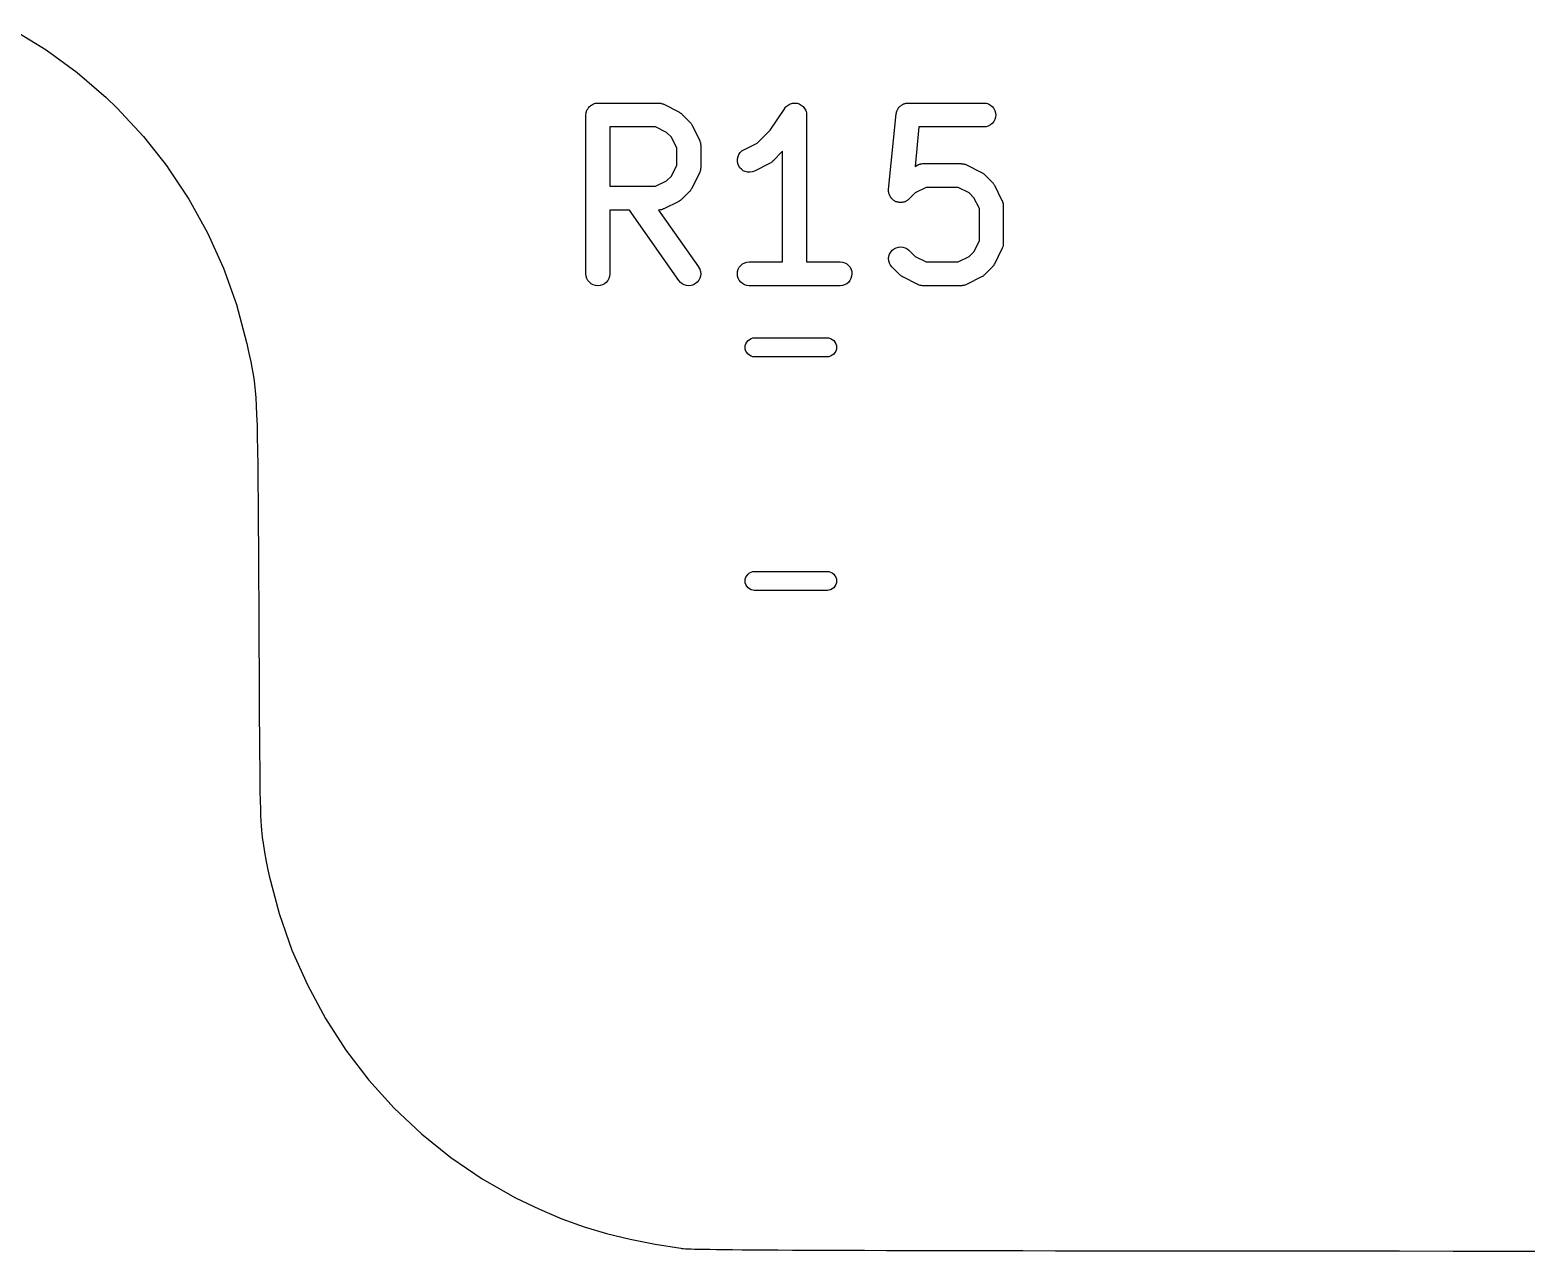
# Model space of a CAD drawing. Extents: x 48 to 140.1, y -130.7 to -65.9.
# Drawn here: x 95.91 to 105.33, y -124.98 to -117.29 of the extents above; entities that cross this region are included whole.
import ezdxf

# ---------------------------------------------------------------- set-up
doc = ezdxf.new("R2010")
doc.units = 0
doc.layers.add('BLACK', color=7, linetype='CONTINUOUS')

msp = doc.modelspace()

# ---------------------------------------------------------------- linework, layer by layer
at = {"layer": 'BLACK', "linetype": 'CONTINUOUS'}
for p, q in [((95.8065, -117.291), (96.0123, -117.417)), ((96.0123, -117.417), (96.0124, -117.417)), ((96.0124, -117.417), (96.0125, -117.417)), ((96.0125, -117.417), (96.0126, -117.417)), ((96.0126, -117.417), (96.2078, -117.559)), ((96.2078, -117.559), (96.2079, -117.559)), ((96.2079, -117.559), (96.208, -117.559)), ((96.208, -117.559), (96.2081, -117.559)), ((96.2081, -117.559), (96.3916, -117.717)), ((96.3916, -117.717), (96.3916, -117.717)), ((96.3916, -117.717), (96.3917, -117.717)), ((96.3917, -117.717), (96.3918, -117.718)), ((96.3918, -117.718), (96.4572, -117.781)), ((96.4572, -117.781), (96.4573, -117.781)), ((96.4573, -117.781), (96.4573, -117.781)), ((96.4573, -117.781), (96.4574, -117.781)), ((96.4574, -117.781), (96.6254, -117.961)), ((99.4197, -117.791), (99.423, -117.784)), ((99.423, -117.784), (99.4232, -117.784)), ((99.4232, -117.784), (99.4233, -117.784)), ((99.4233, -117.784), (99.4279, -117.779)), ((99.4279, -117.779), (99.4324, -117.773)), ((99.4324, -117.773), (99.4326, -117.773)), ((99.4326, -117.773), (99.4327, -117.773)), ((99.4327, -117.773), (99.4382, -117.768)), ((99.4382, -117.768), (99.4437, -117.764)), ((99.4437, -117.764), (99.4439, -117.764)), ((99.4439, -117.764), (99.4441, -117.764)), ((99.4441, -117.764), (99.4504, -117.76)), ((99.4504, -117.76), (99.4566, -117.757)), ((99.4566, -117.757), (99.4569, -117.757)), ((99.4569, -117.757), (99.4571, -117.757)), ((99.4571, -117.757), (99.4639, -117.755)), ((99.4639, -117.755), (99.4706, -117.753)), ((99.4706, -117.753), (99.4709, -117.753)), ((99.4709, -117.753), (99.4712, -117.753)), ((99.4712, -117.753), (99.4782, -117.752)), ((99.4782, -117.752), (99.4852, -117.751)), ((99.4852, -117.751), (99.8662, -117.751)), ((99.8662, -117.751), (99.8672, -117.751)), ((99.8672, -117.751), (99.8694, -117.752)), ((99.8694, -117.752), (99.8716, -117.752)), ((99.8716, -117.752), (99.8767, -117.752)), ((99.8767, -117.752), (99.8818, -117.753)), ((99.8818, -117.753), (99.8839, -117.754)), ((99.8839, -117.754), (99.886, -117.754)), ((99.886, -117.754), (99.8908, -117.756)), ((99.8908, -117.756), (99.8957, -117.757)), ((99.8957, -117.757), (99.8976, -117.759)), ((99.8976, -117.759), (99.8997, -117.759)), ((99.8997, -117.759), (99.9949, -117.807)), ((100.57, -117.921), (100.661, -117.785)), ((100.661, -117.784), (100.666, -117.778)), ((100.661, -117.785), (100.661, -117.784)), ((100.661, -117.784), (100.661, -117.784)), ((100.661, -117.784), (100.661, -117.784)), ((100.661, -117.784), (100.661, -117.784)), ((100.666, -117.778), (100.671, -117.773)), ((100.671, -117.773), (100.677, -117.768)), ((100.671, -117.773), (100.671, -117.773)), ((100.671, -117.773), (100.671, -117.773)), ((100.677, -117.768), (100.682, -117.764)), ((100.682, -117.764), (100.689, -117.76)), ((100.682, -117.764), (100.682, -117.764)), ((100.682, -117.764), (100.682, -117.764)), ((100.689, -117.76), (100.695, -117.757)), ((100.695, -117.757), (100.703, -117.755)), ((100.695, -117.757), (100.695, -117.757)), ((100.695, -117.757), (100.695, -117.757)), ((100.703, -117.755), (100.709, -117.753)), ((100.709, -117.753), (100.717, -117.752)), ((100.709, -117.753), (100.709, -117.753)), ((100.709, -117.753), (100.709, -117.753)), ((100.717, -117.752), (100.724, -117.751)), ((100.724, -117.751), (100.724, -117.751)), ((100.724, -117.751), (100.731, -117.752)), ((100.724, -117.751), (100.724, -117.751)), ((100.731, -117.752), (100.738, -117.753)), ((100.738, -117.753), (100.738, -117.753)), ((100.738, -117.753), (100.739, -117.753)), ((100.739, -117.753), (100.746, -117.755)), ((100.746, -117.755), (100.752, -117.757)), ((100.752, -117.757), (100.752, -117.757)), ((100.752, -117.757), (100.752, -117.757)), ((100.752, -117.757), (100.759, -117.761)), ((100.759, -117.761), (100.765, -117.764)), ((100.765, -117.764), (100.765, -117.764)), ((100.765, -117.764), (100.765, -117.764)), ((100.765, -117.764), (100.771, -117.769)), ((100.771, -117.769), (100.777, -117.774)), ((100.777, -117.774), (100.777, -117.774)), ((100.777, -117.774), (100.777, -117.774)), ((100.777, -117.774), (100.781, -117.779)), ((100.781, -117.779), (100.786, -117.785)), ((100.786, -117.785), (100.786, -117.785)), ((100.786, -117.785), (100.786, -117.785)), ((100.786, -117.785), (100.789, -117.792)), ((101.372, -117.79), (101.374, -117.787)), ((101.374, -117.787), (101.375, -117.784)), ((101.375, -117.784), (101.378, -117.781)), ((101.378, -117.781), (101.38, -117.778)), ((101.38, -117.778), (101.383, -117.776)), ((101.383, -117.776), (101.385, -117.773)), ((101.385, -117.773), (101.388, -117.771)), ((101.388, -117.771), (101.391, -117.768)), ((101.391, -117.768), (101.394, -117.766)), ((101.394, -117.766), (101.396, -117.764)), ((101.396, -117.764), (101.4, -117.762)), ((101.4, -117.762), (101.403, -117.76)), ((101.403, -117.76), (101.406, -117.759)), ((101.406, -117.759), (101.409, -117.757)), ((101.409, -117.757), (101.413, -117.756)), ((101.413, -117.756), (101.417, -117.754)), ((101.417, -117.754), (101.42, -117.754)), ((101.42, -117.754), (101.423, -117.753)), ((101.423, -117.753), (101.427, -117.752)), ((101.427, -117.752), (101.431, -117.752)), ((101.431, -117.752), (101.434, -117.752)), ((101.434, -117.752), (101.438, -117.751)), ((101.438, -117.751), (101.914, -117.751)), ((101.914, -117.751), (101.915, -117.751)), ((101.915, -117.751), (101.929, -117.753)), ((101.929, -117.753), (101.943, -117.757)), ((101.943, -117.757), (101.956, -117.764)), ((101.956, -117.764), (101.967, -117.774)), ((101.967, -117.774), (101.977, -117.785)), ((101.977, -117.785), (101.983, -117.798)), ((99.4102, -117.825), (99.411, -117.818)), ((99.4102, -117.826), (99.4102, -117.825)), ((99.4102, -118.826), (99.4102, -117.826)), ((99.4102, -117.826), (99.4102, -117.826)), ((99.4102, -117.826), (99.4102, -117.826)), ((99.4102, -117.826), (99.4102, -117.826)), ((99.411, -117.818), (99.4117, -117.811)), ((99.4117, -117.811), (99.4118, -117.811)), ((99.4118, -117.811), (99.4119, -117.811)), ((99.4119, -117.811), (99.414, -117.804)), ((99.414, -117.804), (99.4161, -117.797)), ((99.4161, -117.797), (99.4162, -117.797)), ((99.4162, -117.797), (99.4163, -117.797)), ((99.4163, -117.797), (99.4197, -117.791)), ((99.9949, -117.807), (99.9959, -117.807)), ((99.9959, -117.807), (99.9994, -117.81)), ((99.9994, -117.81), (100.003, -117.812)), ((100.003, -117.812), (100.006, -117.814)), ((100.006, -117.814), (100.008, -117.815)), ((100.008, -117.815), (100.011, -117.818)), ((100.011, -117.818), (100.014, -117.821)), ((100.014, -117.821), (100.062, -117.869)), ((100.062, -117.869), (100.063, -117.869)), ((100.063, -117.869), (100.065, -117.873)), ((100.065, -117.873), (100.068, -117.876)), ((100.068, -117.876), (100.07, -117.878)), ((100.07, -117.878), (100.072, -117.881)), ((100.072, -117.881), (100.074, -117.885)), ((100.789, -117.792), (100.793, -117.798)), ((100.793, -117.798), (100.793, -117.798)), ((100.793, -117.798), (100.793, -117.798)), ((100.793, -117.798), (100.795, -117.805)), ((100.795, -117.805), (100.797, -117.812)), ((100.797, -117.812), (100.797, -117.812)), ((100.797, -117.812), (100.797, -117.812)), ((100.797, -117.812), (100.798, -117.819)), ((100.798, -117.819), (100.798, -117.826)), ((100.798, -117.826), (100.798, -118.751)), ((101.315, -118.295), (101.363, -117.819)), ((101.363, -117.818), (101.364, -117.815)), ((101.363, -117.819), (101.363, -117.818)), ((101.364, -117.811), (101.365, -117.807)), ((101.364, -117.815), (101.364, -117.811)), ((101.365, -117.807), (101.366, -117.804)), ((101.366, -117.804), (101.367, -117.801)), ((101.367, -117.801), (101.368, -117.797)), ((101.368, -117.797), (101.37, -117.794)), ((101.37, -117.794), (101.372, -117.79)), ((101.967, -117.88), (101.955, -117.889)), ((101.976, -117.868), (101.967, -117.88)), ((101.983, -117.855), (101.976, -117.868)), ((101.983, -117.798), (101.987, -117.812)), ((101.987, -117.841), (101.983, -117.855)), ((101.987, -117.812), (101.989, -117.827)), ((101.989, -117.827), (101.987, -117.841)), ((96.6254, -117.961), (96.6255, -117.962)), ((96.6255, -117.962), (96.6255, -117.962)), ((96.6255, -117.962), (96.6257, -117.962)), ((96.6257, -117.962), (96.777, -118.153)), ((99.5602, -117.901), (99.5602, -118.275)), ((99.8485, -117.901), (99.5602, -117.901)), ((99.917, -117.936), (99.8485, -117.901)), ((99.9474, -117.966), (99.917, -117.936)), ((99.9816, -118.035), (99.9474, -117.966)), ((100.074, -117.885), (100.076, -117.888)), ((100.076, -117.888), (100.124, -117.983)), ((100.488, -118.003), (100.57, -117.921)), ((101.505, -117.901), (101.481, -118.15)), ((101.914, -117.901), (101.505, -117.901)), ((101.928, -117.9), (101.914, -117.901)), ((101.942, -117.896), (101.928, -117.9)), ((101.955, -117.889), (101.942, -117.896)), ((99.9816, -118.142), (99.9816, -118.035)), ((100.124, -117.983), (100.124, -117.984)), ((100.124, -117.984), (100.125, -117.986)), ((100.125, -117.986), (100.126, -117.988)), ((100.126, -117.988), (100.127, -117.993)), ((100.127, -117.993), (100.129, -117.998)), ((100.129, -117.998), (100.13, -118)), ((100.13, -118), (100.13, -118.002)), ((100.13, -118.002), (100.131, -118.007)), ((100.131, -118.007), (100.132, -118.012)), ((100.132, -118.012), (100.131, -118.015)), ((100.131, -118.015), (100.132, -118.017)), ((100.132, -118.017), (100.132, -118.16)), ((100.373, -118.075), (100.381, -118.063)), ((100.381, -118.063), (100.392, -118.053)), ((100.392, -118.053), (100.404, -118.045)), ((100.404, -118.045), (100.488, -118.003)), ((100.648, -118.055), (100.586, -118.118)), ((100.648, -118.751), (100.648, -118.055)), ((96.777, -118.153), (96.7771, -118.153)), ((96.7771, -118.153), (96.7772, -118.154)), ((96.7772, -118.154), (96.7773, -118.154)), ((96.7773, -118.154), (96.9117, -118.356)), ((99.9474, -118.211), (99.9816, -118.142)), ((100.132, -118.161), (100.131, -118.163)), ((100.131, -118.163), (100.131, -118.165)), ((100.131, -118.165), (100.131, -118.17)), ((100.132, -118.16), (100.132, -118.161)), ((100.363, -118.102), (100.367, -118.088)), ((100.363, -118.117), (100.363, -118.102)), ((100.365, -118.131), (100.363, -118.117)), ((100.37, -118.145), (100.365, -118.131)), ((100.367, -118.088), (100.373, -118.075)), ((100.378, -118.158), (100.37, -118.145)), ((100.388, -118.168), (100.378, -118.158)), ((100.566, -118.132), (100.471, -118.179)), ((100.57, -118.129), (100.566, -118.132)), ((100.574, -118.127), (100.57, -118.129)), ((100.576, -118.125), (100.574, -118.127)), ((100.579, -118.124), (100.576, -118.125)), ((100.582, -118.121), (100.579, -118.124)), ((100.585, -118.118), (100.582, -118.121)), ((100.586, -118.118), (100.585, -118.118)), ((101.481, -118.15), (101.499, -118.14)), ((101.499, -118.14), (101.5, -118.14)), ((101.5, -118.14), (101.502, -118.139)), ((101.502, -118.139), (101.504, -118.138)), ((101.504, -118.138), (101.509, -118.137)), ((101.509, -118.137), (101.514, -118.135)), ((101.514, -118.135), (101.516, -118.134)), ((101.516, -118.134), (101.518, -118.134)), ((101.518, -118.134), (101.523, -118.133)), ((101.523, -118.133), (101.528, -118.132)), ((101.528, -118.132), (101.531, -118.133)), ((101.531, -118.133), (101.533, -118.132)), ((101.533, -118.132), (101.771, -118.132)), ((101.771, -118.132), (101.772, -118.132)), ((101.772, -118.132), (101.774, -118.133)), ((101.774, -118.133), (101.776, -118.133)), ((101.776, -118.133), (101.781, -118.133)), ((101.781, -118.133), (101.787, -118.134)), ((101.787, -118.134), (101.789, -118.135)), ((101.789, -118.135), (101.791, -118.135)), ((101.791, -118.135), (101.796, -118.137)), ((101.796, -118.137), (101.8, -118.138)), ((101.8, -118.138), (101.802, -118.139)), ((101.802, -118.139), (101.804, -118.14)), ((101.804, -118.14), (101.9, -118.188)), ((99.8485, -118.275), (99.917, -118.241)), ((99.917, -118.241), (99.9474, -118.211)), ((100.124, -118.193), (100.076, -118.288)), ((100.125, -118.191), (100.124, -118.193)), ((100.126, -118.189), (100.125, -118.191)), ((100.127, -118.184), (100.126, -118.189)), ((100.129, -118.18), (100.127, -118.184)), ((100.13, -118.175), (100.129, -118.177)), ((100.129, -118.177), (100.129, -118.18)), ((100.131, -118.17), (100.13, -118.175)), ((100.4, -118.177), (100.388, -118.168)), ((100.413, -118.183), (100.4, -118.177)), ((100.427, -118.186), (100.413, -118.183)), ((100.442, -118.187), (100.427, -118.186)), ((100.456, -118.185), (100.442, -118.187)), ((100.47, -118.18), (100.456, -118.185)), ((100.471, -118.179), (100.47, -118.18)), ((101.9, -118.188), (101.901, -118.188)), ((101.901, -118.188), (101.904, -118.191)), ((101.904, -118.191), (101.908, -118.193)), ((101.908, -118.193), (101.91, -118.195)), ((101.91, -118.195), (101.913, -118.196)), ((101.913, -118.196), (101.916, -118.199)), ((101.916, -118.199), (101.919, -118.202)), ((101.919, -118.202), (101.967, -118.25)), ((101.967, -118.25), (101.968, -118.25)), ((101.968, -118.25), (101.97, -118.254)), ((101.97, -118.254), (101.973, -118.257)), ((101.973, -118.257), (101.975, -118.259)), ((101.975, -118.259), (101.977, -118.262)), ((99.5602, -118.275), (99.8485, -118.275)), ((100.062, -118.308), (100.014, -118.356)), ((100.065, -118.305), (100.062, -118.308)), ((100.068, -118.302), (100.065, -118.305)), ((100.069, -118.299), (100.068, -118.302)), ((100.071, -118.297), (100.069, -118.299)), ((100.073, -118.293), (100.071, -118.297)), ((100.076, -118.289), (100.073, -118.293)), ((100.076, -118.288), (100.076, -118.289)), ((101.315, -118.299), (101.315, -118.295)), ((101.315, -118.302), (101.315, -118.299)), ((101.315, -118.306), (101.315, -118.302)), ((101.315, -118.31), (101.315, -118.306)), ((101.316, -118.313), (101.315, -118.31)), ((101.316, -118.317), (101.316, -118.313)), ((101.317, -118.32), (101.316, -118.317)), ((101.318, -118.324), (101.317, -118.32)), ((101.32, -118.327), (101.318, -118.324)), ((101.321, -118.331), (101.32, -118.327)), ((101.322, -118.334), (101.321, -118.331)), ((101.324, -118.338), (101.322, -118.334)), ((101.326, -118.341), (101.324, -118.338)), ((101.327, -118.344), (101.326, -118.341)), ((101.33, -118.347), (101.327, -118.344)), ((101.332, -118.35), (101.33, -118.347)), ((101.334, -118.352), (101.332, -118.35)), ((101.337, -118.355), (101.334, -118.352)), ((101.482, -118.317), (101.443, -118.356)), ((101.551, -118.282), (101.482, -118.317)), ((101.753, -118.282), (101.551, -118.282)), ((101.822, -118.317), (101.753, -118.282)), ((101.852, -118.347), (101.822, -118.317)), ((101.886, -118.416), (101.852, -118.347)), ((101.977, -118.262), (101.979, -118.265)), ((101.979, -118.265), (101.981, -118.269)), ((101.981, -118.269), (102.028, -118.364)), ((96.9117, -118.356), (96.9117, -118.356)), ((96.9117, -118.356), (96.9118, -118.356)), ((96.9118, -118.356), (96.9119, -118.356)), ((96.9119, -118.356), (97.029, -118.568)), ((99.6843, -118.425), (99.5602, -118.425)), ((99.5602, -118.425), (99.5602, -118.826)), ((99.9952, -118.869), (99.6843, -118.425)), ((99.8684, -118.425), (99.8673, -118.425)), ((99.8673, -118.425), (100.118, -118.783)), ((99.8706, -118.425), (99.8684, -118.425)), ((99.8756, -118.424), (99.8706, -118.425)), ((99.8807, -118.424), (99.8756, -118.424)), ((99.8829, -118.423), (99.8807, -118.424)), ((99.885, -118.423), (99.8829, -118.423)), ((99.8898, -118.421), (99.885, -118.423)), ((99.8947, -118.42), (99.8898, -118.421)), ((99.8967, -118.418), (99.8947, -118.42)), ((99.8988, -118.418), (99.8967, -118.418)), ((99.8997, -118.417), (99.8988, -118.418)), ((99.9949, -118.37), (99.8997, -118.417)), ((99.9985, -118.367), (99.9949, -118.37)), ((100.002, -118.365), (99.9985, -118.367)), ((100.005, -118.364), (100.002, -118.365)), ((100.007, -118.362), (100.005, -118.364)), ((100.01, -118.359), (100.007, -118.362)), ((100.014, -118.356), (100.01, -118.359)), ((100.014, -118.356), (100.014, -118.356)), ((101.339, -118.358), (101.337, -118.355)), ((101.342, -118.36), (101.339, -118.358)), ((101.345, -118.362), (101.342, -118.36)), ((101.348, -118.365), (101.345, -118.362)), ((101.351, -118.366), (101.348, -118.365)), ((101.354, -118.368), (101.351, -118.366)), ((101.358, -118.37), (101.354, -118.368)), ((101.361, -118.372), (101.358, -118.37)), ((101.364, -118.373), (101.361, -118.372)), ((101.368, -118.374), (101.364, -118.373)), ((101.371, -118.375), (101.368, -118.374)), ((101.375, -118.376), (101.371, -118.375)), ((101.378, -118.376), (101.375, -118.376)), ((101.382, -118.377), (101.378, -118.376)), ((101.386, -118.377), (101.382, -118.377)), ((101.389, -118.378), (101.386, -118.377)), ((101.393, -118.377), (101.389, -118.378)), ((101.397, -118.377), (101.393, -118.377)), ((101.4, -118.377), (101.397, -118.377)), ((101.404, -118.376), (101.4, -118.377)), ((101.407, -118.375), (101.404, -118.376)), ((101.411, -118.375), (101.407, -118.375)), ((101.414, -118.373), (101.411, -118.375)), ((101.418, -118.372), (101.414, -118.373)), ((101.421, -118.37), (101.418, -118.372)), ((101.425, -118.369), (101.421, -118.37)), ((101.428, -118.367), (101.425, -118.369)), ((101.431, -118.365), (101.428, -118.367)), ((101.434, -118.363), (101.431, -118.365)), ((101.437, -118.361), (101.434, -118.363)), ((101.439, -118.359), (101.437, -118.361)), ((101.442, -118.356), (101.439, -118.359)), ((101.443, -118.356), (101.442, -118.356)), ((101.886, -118.618), (101.886, -118.416)), ((102.028, -118.364), (102.029, -118.365)), ((102.029, -118.365), (102.03, -118.367)), ((102.03, -118.367), (102.031, -118.369)), ((102.031, -118.369), (102.032, -118.374)), ((102.032, -118.374), (102.034, -118.379)), ((102.034, -118.379), (102.034, -118.381)), ((102.034, -118.381), (102.035, -118.383)), ((102.035, -118.383), (102.035, -118.388)), ((102.035, -118.388), (102.036, -118.393)), ((102.036, -118.393), (102.036, -118.396)), ((102.036, -118.396), (102.036, -118.398)), ((102.036, -118.398), (102.036, -118.636)), ((97.029, -118.568), (97.0291, -118.568)), ((97.0291, -118.568), (97.0291, -118.568)), ((97.0291, -118.568), (97.0292, -118.568)), ((97.0292, -118.568), (97.1288, -118.79)), ((101.852, -118.687), (101.886, -118.618)), ((102.036, -118.636), (102.036, -118.637)), ((102.036, -118.637), (102.036, -118.639)), ((101.315, -118.73), (101.317, -118.716)), ((101.316, -118.745), (101.315, -118.73)), ((101.317, -118.716), (101.321, -118.702)), ((101.321, -118.702), (101.328, -118.689)), ((101.328, -118.689), (101.337, -118.678)), ((101.337, -118.678), (101.349, -118.669)), ((101.349, -118.669), (101.362, -118.662)), ((101.362, -118.662), (101.376, -118.658)), ((101.376, -118.658), (101.39, -118.656)), ((101.39, -118.656), (101.405, -118.658)), ((101.405, -118.658), (101.419, -118.662)), ((101.419, -118.662), (101.432, -118.669)), ((101.432, -118.669), (101.443, -118.678)), ((101.443, -118.678), (101.482, -118.717)), ((101.482, -118.717), (101.551, -118.751)), ((101.753, -118.751), (101.822, -118.717)), ((101.822, -118.717), (101.852, -118.687)), ((102.028, -118.669), (101.981, -118.765)), ((102.029, -118.667), (102.028, -118.669)), ((102.03, -118.665), (102.029, -118.667)), ((102.032, -118.661), (102.03, -118.665)), ((102.034, -118.656), (102.032, -118.661)), ((102.035, -118.651), (102.034, -118.654)), ((102.034, -118.654), (102.034, -118.656)), ((102.036, -118.641), (102.035, -118.646)), ((102.035, -118.646), (102.035, -118.651)), ((102.036, -118.639), (102.036, -118.641)), ((97.1288, -118.79), (97.1288, -118.79)), ((97.1288, -118.79), (97.1289, -118.79)), ((97.1289, -118.79), (97.129, -118.79)), ((97.129, -118.79), (97.2106, -119.02)), ((100.118, -118.783), (100.119, -118.784)), ((100.119, -118.784), (100.126, -118.797)), ((100.126, -118.797), (100.13, -118.811)), ((100.13, -118.811), (100.132, -118.826)), ((100.363, -118.826), (100.364, -118.811)), ((100.364, -118.811), (100.368, -118.797)), ((100.368, -118.797), (100.375, -118.784)), ((100.375, -118.784), (100.385, -118.773)), ((100.385, -118.773), (100.396, -118.764)), ((100.396, -118.764), (100.409, -118.757)), ((100.409, -118.757), (100.423, -118.753)), ((100.423, -118.753), (100.438, -118.751)), ((100.438, -118.751), (100.648, -118.751)), ((100.798, -118.751), (101.009, -118.751)), ((101.009, -118.751), (101.01, -118.751)), ((101.01, -118.751), (101.025, -118.753)), ((101.025, -118.753), (101.039, -118.757)), ((101.039, -118.757), (101.051, -118.764)), ((101.051, -118.764), (101.063, -118.774)), ((101.063, -118.774), (101.072, -118.785)), ((101.072, -118.785), (101.079, -118.798)), ((101.079, -118.798), (101.083, -118.812)), ((101.083, -118.812), (101.084, -118.827)), ((101.32, -118.759), (101.316, -118.745)), ((101.327, -118.772), (101.32, -118.759)), ((101.336, -118.783), (101.327, -118.772)), ((101.337, -118.784), (101.336, -118.783)), ((101.385, -118.832), (101.337, -118.784)), ((101.551, -118.751), (101.753, -118.751)), ((101.967, -118.784), (101.919, -118.832)), ((101.969, -118.781), (101.967, -118.784)), ((101.972, -118.778), (101.969, -118.781)), ((101.974, -118.775), (101.972, -118.778)), ((101.976, -118.773), (101.974, -118.775)), ((101.978, -118.769), (101.976, -118.773)), ((101.98, -118.766), (101.978, -118.769)), ((101.981, -118.765), (101.98, -118.766)), ((99.4116, -118.841), (99.4102, -118.826)), ((99.4159, -118.855), (99.4116, -118.841)), ((99.4227, -118.868), (99.4159, -118.855)), ((99.432, -118.879), (99.4227, -118.868)), ((99.4433, -118.889), (99.432, -118.879)), ((99.4561, -118.896), (99.4433, -118.889)), ((99.4701, -118.9), (99.4561, -118.896)), ((99.4847, -118.901), (99.4701, -118.9)), ((99.4993, -118.9), (99.4847, -118.901)), ((99.5133, -118.896), (99.4993, -118.9)), ((99.5263, -118.889), (99.5133, -118.896)), ((99.5377, -118.88), (99.5263, -118.889)), ((99.5471, -118.869), (99.5377, -118.88)), ((99.5541, -118.856), (99.5471, -118.869)), ((99.5586, -118.842), (99.5541, -118.856)), ((99.5602, -118.827), (99.5586, -118.842)), ((99.5602, -118.826), (99.5602, -118.827)), ((100.005, -118.881), (99.9952, -118.869)), ((100.016, -118.89), (100.005, -118.881)), ((100.029, -118.896), (100.016, -118.89)), ((100.043, -118.9), (100.029, -118.896)), ((100.058, -118.901), (100.043, -118.9)), ((100.072, -118.9), (100.058, -118.901)), ((100.086, -118.895), (100.072, -118.9)), ((100.099, -118.888), (100.086, -118.895)), ((100.11, -118.879), (100.099, -118.888)), ((100.12, -118.867), (100.11, -118.879)), ((100.126, -118.854), (100.12, -118.867)), ((100.13, -118.84), (100.126, -118.854)), ((100.132, -118.826), (100.13, -118.84)), ((100.364, -118.84), (100.363, -118.826)), ((100.368, -118.854), (100.364, -118.84)), ((100.375, -118.867), (100.368, -118.854)), ((100.384, -118.879), (100.375, -118.867)), ((100.395, -118.888), (100.384, -118.879)), ((100.408, -118.895), (100.395, -118.888)), ((100.422, -118.9), (100.408, -118.895)), ((100.437, -118.901), (100.422, -118.9)), ((100.438, -118.901), (100.437, -118.901)), ((101.009, -118.901), (100.438, -118.901)), ((101.024, -118.9), (101.009, -118.901)), ((101.038, -118.896), (101.024, -118.9)), ((101.051, -118.889), (101.038, -118.896)), ((101.062, -118.88), (101.051, -118.889)), ((101.071, -118.868), (101.062, -118.88)), ((101.078, -118.855), (101.071, -118.868)), ((101.082, -118.841), (101.078, -118.855)), ((101.084, -118.827), (101.082, -118.841)), ((101.388, -118.834), (101.385, -118.832)), ((101.391, -118.837), (101.388, -118.834)), ((101.393, -118.839), (101.391, -118.837)), ((101.396, -118.841), (101.393, -118.839)), ((101.4, -118.843), (101.396, -118.841)), ((101.403, -118.845), (101.4, -118.843)), ((101.404, -118.846), (101.403, -118.845)), ((101.499, -118.893), (101.404, -118.846)), ((101.501, -118.894), (101.499, -118.893)), ((101.503, -118.895), (101.501, -118.894)), ((101.508, -118.897), (101.503, -118.895)), ((101.513, -118.899), (101.508, -118.897)), ((101.515, -118.899), (101.513, -118.899)), ((101.517, -118.9), (101.515, -118.899)), ((101.522, -118.9), (101.517, -118.9)), ((101.527, -118.901), (101.522, -118.9)), ((101.53, -118.901), (101.527, -118.901)), ((101.532, -118.901), (101.53, -118.901)), ((101.533, -118.901), (101.532, -118.901)), ((101.771, -118.901), (101.533, -118.901)), ((101.773, -118.901), (101.771, -118.901)), ((101.775, -118.901), (101.773, -118.901)), ((101.78, -118.9), (101.775, -118.901)), ((101.785, -118.9), (101.78, -118.9)), ((101.788, -118.899), (101.785, -118.9)), ((101.79, -118.899), (101.788, -118.899)), ((101.795, -118.897), (101.79, -118.899)), ((101.8, -118.896), (101.795, -118.897)), ((101.801, -118.895), (101.8, -118.896)), ((101.804, -118.894), (101.801, -118.895)), ((101.9, -118.846), (101.804, -118.893)), ((101.804, -118.893), (101.804, -118.894)), ((101.903, -118.844), (101.9, -118.846)), ((101.907, -118.842), (101.903, -118.844)), ((101.909, -118.84), (101.907, -118.842)), ((101.912, -118.838), (101.909, -118.84)), ((101.915, -118.835), (101.912, -118.838)), ((101.918, -118.833), (101.915, -118.835)), ((101.919, -118.832), (101.918, -118.833)), ((97.2106, -119.02), (97.2107, -119.02)), ((97.2107, -119.02), (97.2107, -119.02)), ((97.2107, -119.02), (97.2108, -119.02)), ((97.2108, -119.02), (97.2742, -119.258)), ((97.2742, -119.258), (97.2742, -119.258)), ((97.2742, -119.258), (97.2743, -119.258)), ((97.2743, -119.258), (97.2743, -119.258)), ((97.2743, -119.258), (97.2755, -119.264)), ((97.2755, -119.264), (97.2755, -119.264)), ((97.2755, -119.264), (97.2849, -119.306)), ((100.412, -119.289), (100.413, -119.277)), ((100.413, -119.301), (100.412, -119.289)), ((100.413, -119.277), (100.417, -119.266)), ((100.417, -119.266), (100.422, -119.256)), ((100.422, -119.256), (100.43, -119.246)), ((100.43, -119.246), (100.439, -119.239)), ((100.439, -119.239), (100.449, -119.233)), ((100.449, -119.233), (100.461, -119.23)), ((100.461, -119.23), (100.469, -119.229)), ((100.469, -119.229), (100.93, -119.229)), ((100.93, -119.229), (100.938, -119.23)), ((100.938, -119.23), (100.95, -119.233)), ((100.95, -119.233), (100.96, -119.239)), ((100.96, -119.239), (100.969, -119.246)), ((100.969, -119.246), (100.977, -119.256)), ((100.977, -119.256), (100.982, -119.266)), ((100.982, -119.266), (100.986, -119.277)), ((100.986, -119.277), (100.987, -119.289)), ((100.987, -119.289), (100.986, -119.301)), ((97.2849, -119.306), (97.2849, -119.306)), ((97.2849, -119.306), (97.2849, -119.306)), ((97.2849, -119.306), (97.2935, -119.344)), ((97.2935, -119.344), (97.2935, -119.344)), ((97.2935, -119.344), (97.2935, -119.344)), ((97.2935, -119.344), (97.3011, -119.38)), ((97.3011, -119.38), (97.3012, -119.38)), ((97.3012, -119.38), (97.3012, -119.38)), ((97.3012, -119.38), (97.308, -119.415)), ((100.417, -119.312), (100.413, -119.301)), ((100.422, -119.322), (100.417, -119.312)), ((100.43, -119.332), (100.422, -119.322)), ((100.439, -119.339), (100.43, -119.332)), ((100.449, -119.345), (100.439, -119.339)), ((100.461, -119.348), (100.449, -119.345)), ((100.469, -119.349), (100.461, -119.348)), ((100.93, -119.349), (100.469, -119.349)), ((100.938, -119.348), (100.93, -119.349)), ((100.95, -119.345), (100.938, -119.348)), ((100.96, -119.339), (100.95, -119.345)), ((100.969, -119.332), (100.96, -119.339)), ((100.977, -119.322), (100.969, -119.332)), ((100.982, -119.312), (100.977, -119.322)), ((100.986, -119.301), (100.982, -119.312)), ((97.308, -119.415), (97.308, -119.415)), ((97.308, -119.415), (97.308, -119.415)), ((97.308, -119.415), (97.308, -119.415)), ((97.308, -119.415), (97.3141, -119.449)), ((97.3141, -119.449), (97.3141, -119.449)), ((97.3141, -119.449), (97.3141, -119.449)), ((97.3141, -119.449), (97.3142, -119.449)), ((97.3142, -119.449), (97.3195, -119.484)), ((97.3195, -119.484), (97.3196, -119.484)), ((97.3196, -119.484), (97.3196, -119.484)), ((97.3196, -119.484), (97.3196, -119.484)), ((97.3196, -119.484), (97.3243, -119.521)), ((97.3243, -119.521), (97.3243, -119.521)), ((97.3243, -119.521), (97.3243, -119.521)), ((97.3243, -119.521), (97.3243, -119.521)), ((97.3243, -119.521), (97.3284, -119.562)), ((97.3284, -119.562), (97.3284, -119.562)), ((97.3284, -119.562), (97.3284, -119.562)), ((97.3284, -119.562), (97.3284, -119.562)), ((97.3284, -119.562), (97.332, -119.606)), ((97.332, -119.606), (97.332, -119.607)), ((97.332, -119.607), (97.332, -119.607)), ((97.332, -119.607), (97.332, -119.607)), ((97.332, -119.607), (97.3351, -119.657)), ((97.3351, -119.657), (97.3351, -119.657)), ((97.3351, -119.657), (97.3351, -119.657)), ((97.3351, -119.657), (97.3377, -119.714)), ((97.3377, -119.714), (97.3377, -119.714)), ((97.3377, -119.714), (97.3377, -119.714)), ((97.3377, -119.714), (97.3399, -119.779)), ((97.3399, -119.779), (97.3399, -119.779)), ((97.3399, -119.779), (97.3418, -119.853)), ((97.3418, -119.853), (97.3418, -119.853)), ((97.3418, -119.853), (97.3418, -119.853)), ((97.3418, -119.853), (97.3434, -119.937)), ((97.3434, -119.937), (97.3434, -119.937)), ((97.3434, -119.937), (97.3434, -119.937)), ((97.3434, -119.937), (97.3447, -120.033)), ((97.3447, -120.033), (97.3447, -120.033)), ((97.3447, -120.033), (97.3458, -120.142)), ((97.3458, -120.142), (97.3458, -120.142)), ((97.3458, -120.142), (97.3468, -120.264)), ((97.3468, -120.264), (97.3468, -120.264)), ((97.3468, -120.264), (97.3477, -120.401)), ((97.3477, -120.401), (97.3477, -120.401)), ((97.3477, -120.401), (97.3486, -120.554)), ((97.3486, -120.554), (97.3486, -120.554)), ((97.3486, -120.554), (97.3495, -120.725)), ((100.439, -120.709), (100.449, -120.703)), ((100.449, -120.703), (100.461, -120.7)), ((100.461, -120.7), (100.469, -120.699)), ((100.469, -120.699), (100.93, -120.699)), ((100.93, -120.699), (100.938, -120.7)), ((100.938, -120.7), (100.95, -120.703)), ((100.95, -120.703), (100.96, -120.709)), ((97.3495, -120.725), (97.3495, -120.725)), ((97.3495, -120.725), (97.3504, -120.914)), ((100.412, -120.759), (100.413, -120.747)), ((100.413, -120.771), (100.412, -120.759)), ((100.413, -120.747), (100.417, -120.736)), ((100.417, -120.782), (100.413, -120.771)), ((100.417, -120.736), (100.422, -120.726)), ((100.422, -120.792), (100.417, -120.782)), ((100.422, -120.726), (100.43, -120.716)), ((100.43, -120.802), (100.422, -120.792)), ((100.43, -120.716), (100.439, -120.709)), ((100.439, -120.809), (100.43, -120.802)), ((100.96, -120.709), (100.969, -120.716)), ((100.969, -120.802), (100.96, -120.809)), ((100.969, -120.716), (100.977, -120.726)), ((100.977, -120.792), (100.969, -120.802)), ((100.977, -120.726), (100.982, -120.736)), ((100.982, -120.782), (100.977, -120.792)), ((100.982, -120.736), (100.986, -120.747)), ((100.986, -120.771), (100.982, -120.782)), ((100.986, -120.747), (100.987, -120.759)), ((100.987, -120.759), (100.986, -120.771)), ((100.449, -120.815), (100.439, -120.809)), ((100.461, -120.818), (100.449, -120.815)), ((100.469, -120.819), (100.461, -120.818)), ((100.93, -120.819), (100.469, -120.819)), ((100.938, -120.818), (100.93, -120.819)), ((100.95, -120.815), (100.938, -120.818)), ((100.96, -120.809), (100.95, -120.815)), ((97.3504, -120.914), (97.3507, -120.971)), ((97.3507, -120.971), (97.3516, -121.16)), ((97.3516, -121.16), (97.3525, -121.33)), ((97.3525, -121.33), (97.3534, -121.482)), ((97.3534, -121.482), (97.3542, -121.618)), ((97.3542, -121.618), (97.3542, -121.618)), ((97.3542, -121.618), (97.355, -121.738)), ((97.355, -121.738), (97.3558, -121.843)), ((97.3558, -121.843), (97.3558, -121.843)), ((97.3558, -121.843), (97.3567, -121.935)), ((97.3567, -121.935), (97.3567, -121.935)), ((97.3567, -121.935), (97.3576, -122.015)), ((97.3576, -122.015), (97.3576, -122.015)), ((97.3576, -122.015), (97.3586, -122.084)), ((97.3586, -122.084), (97.3586, -122.084)), ((97.3586, -122.084), (97.3598, -122.143)), ((97.3598, -122.143), (97.361, -122.193)), ((97.361, -122.193), (97.3624, -122.235)), ((97.3624, -122.235), (97.3639, -122.271)), ((97.3639, -122.271), (97.3639, -122.271)), ((97.3639, -122.271), (97.3656, -122.301)), ((97.3656, -122.301), (97.3676, -122.327)), ((97.3676, -122.327), (97.3698, -122.349)), ((97.3698, -122.349), (97.3722, -122.369)), ((97.3722, -122.369), (97.3749, -122.388)), ((97.3749, -122.388), (97.3778, -122.407)), ((97.3778, -122.407), (97.3783, -122.41)), ((97.3783, -122.41), (97.388, -122.467)), ((97.388, -122.467), (97.3984, -122.526)), ((97.3984, -122.526), (97.3984, -122.526)), ((97.3984, -122.526), (97.4084, -122.578)), ((97.4084, -122.578), (97.4161, -122.615)), ((97.4161, -122.615), (97.4789, -122.853)), ((97.4789, -122.853), (97.5593, -123.082)), ((97.5593, -123.082), (97.6567, -123.302)), ((97.6567, -123.302), (97.7704, -123.513)), ((97.7704, -123.513), (97.8997, -123.713)), ((97.8997, -123.713), (98.044, -123.901)), ((98.044, -123.901), (98.2026, -124.077)), ((98.2026, -124.077), (98.3749, -124.24)), ((98.3749, -124.24), (98.5601, -124.389)), ((98.5601, -124.389), (98.7577, -124.523)), ((98.7577, -124.523), (98.9671, -124.642)), ((98.9671, -124.642), (99.118, -124.714)), ((99.118, -124.714), (99.2593, -124.774)), ((99.2593, -124.774), (99.3983, -124.824)), ((99.3983, -124.824), (99.5395, -124.867)), ((99.5395, -124.867), (99.6874, -124.903)), ((99.6874, -124.903), (99.8465, -124.934)), ((99.8465, -124.934), (100.007, -124.959)), ((100.007, -124.959), (100.014, -124.96)), ((100.014, -124.96), (100.024, -124.961)), ((100.024, -124.961), (100.037, -124.962)), ((100.037, -124.962), (100.053, -124.963)), ((100.053, -124.963), (100.053, -124.963)), ((100.053, -124.963), (100.072, -124.963)), ((100.072, -124.963), (100.072, -124.963)), ((100.072, -124.963), (100.094, -124.964)), ((100.094, -124.964), (100.121, -124.965)), ((100.121, -124.965), (100.121, -124.965)), ((100.121, -124.965), (100.153, -124.966)), ((100.153, -124.966), (100.153, -124.966)), ((100.153, -124.966), (100.19, -124.966)), ((100.19, -124.966), (100.19, -124.966)), ((100.19, -124.966), (100.19, -124.966)), ((100.19, -124.966), (100.232, -124.967)), ((100.232, -124.967), (100.232, -124.967)), ((100.232, -124.967), (100.279, -124.968)), ((100.279, -124.968), (100.279, -124.968)), ((100.279, -124.968), (100.333, -124.968)), ((100.333, -124.968), (100.333, -124.968)), ((100.333, -124.968), (100.394, -124.969)), ((100.394, -124.969), (100.394, -124.969)), ((100.394, -124.969), (100.461, -124.969)), ((100.461, -124.969), (100.461, -124.969)), ((100.461, -124.969), (100.536, -124.97)), ((100.536, -124.97), (100.536, -124.97)), ((100.536, -124.97), (100.619, -124.97)), ((100.619, -124.97), (100.619, -124.97)), ((100.619, -124.97), (100.71, -124.971)), ((100.71, -124.971), (100.71, -124.971)), ((100.71, -124.971), (100.81, -124.971)), ((100.81, -124.971), (100.81, -124.971)), ((100.81, -124.971), (100.918, -124.972)), ((100.918, -124.972), (100.918, -124.972)), ((100.918, -124.972), (101.036, -124.972)), ((101.036, -124.972), (101.036, -124.972)), ((101.036, -124.972), (101.164, -124.972)), ((101.164, -124.972), (101.164, -124.972)), ((101.164, -124.972), (101.302, -124.973)), ((101.302, -124.973), (101.302, -124.973)), ((101.302, -124.973), (101.451, -124.973)), ((101.451, -124.973), (101.451, -124.973)), ((101.451, -124.973), (101.61, -124.974)), ((101.61, -124.974), (101.61, -124.974)), ((101.61, -124.974), (101.781, -124.974)), ((101.781, -124.974), (101.781, -124.974)), ((101.781, -124.974), (101.964, -124.974)), ((101.964, -124.974), (101.964, -124.974)), ((101.964, -124.974), (102.159, -124.974)), ((102.159, -124.974), (102.159, -124.974)), ((102.159, -124.974), (102.366, -124.975)), ((102.366, -124.975), (102.366, -124.975)), ((102.366, -124.975), (102.587, -124.975)), ((102.587, -124.975), (102.587, -124.975)), ((102.587, -124.975), (102.821, -124.975)), ((102.821, -124.975), (102.821, -124.975)), ((102.821, -124.975), (103.069, -124.975)), ((103.069, -124.975), (103.069, -124.975)), ((103.069, -124.975), (103.331, -124.976)), ((103.331, -124.976), (103.331, -124.976)), ((103.331, -124.976), (103.607, -124.976)), ((103.607, -124.976), (103.608, -124.976)), ((103.608, -124.976), (103.899, -124.976)), ((103.899, -124.976), (103.899, -124.976)), ((103.899, -124.976), (104.206, -124.976)), ((104.206, -124.976), (104.206, -124.976)), ((104.206, -124.976), (104.529, -124.976)), ((104.529, -124.976), (104.529, -124.976)), ((104.529, -124.976), (104.868, -124.977)), ((104.868, -124.977), (104.868, -124.977)), ((104.868, -124.977), (105.224, -124.977)), ((105.224, -124.977), (105.224, -124.977)), ((105.224, -124.977), (105.596, -124.977))]:
    msp.add_line(p, q, dxfattribs=at)

doc.saveas('drawing.dxf')
